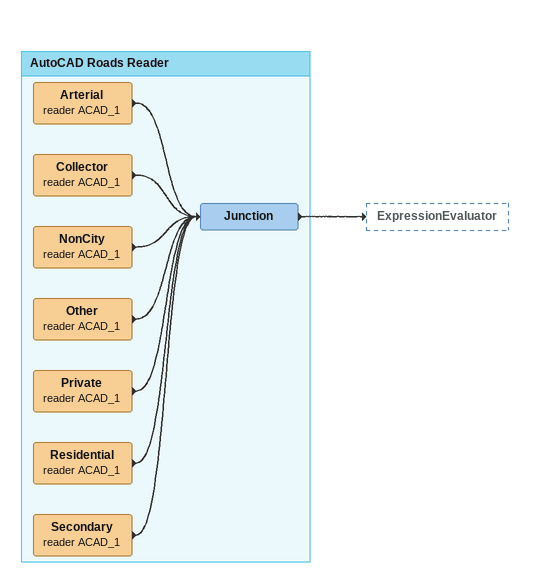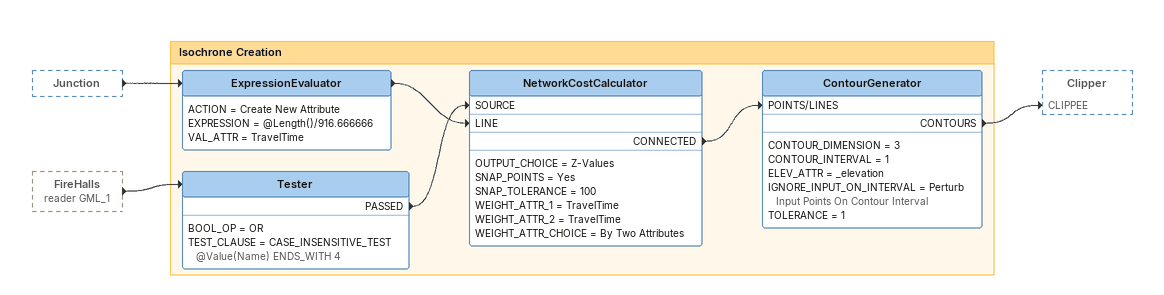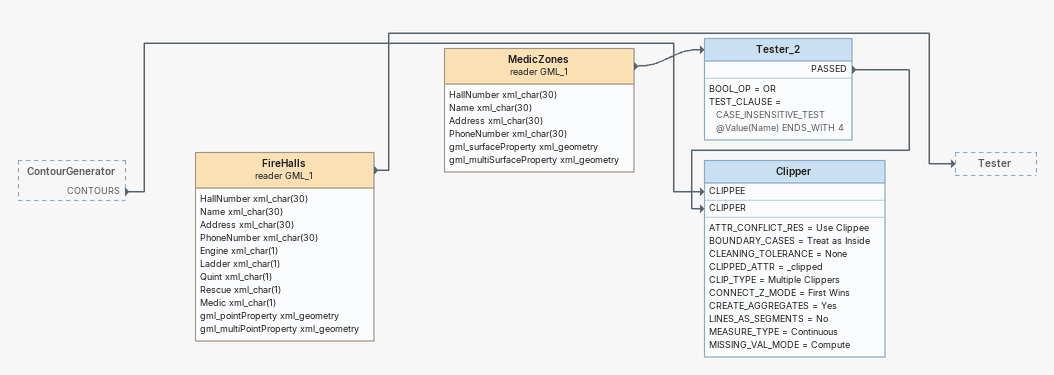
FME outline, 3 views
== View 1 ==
Bookmark: AutoCAD Roads Reader
Arterial (reader ACAD_1)
    -> Junction
Collector (reader ACAD_1)
    -> Junction
NonCity (reader ACAD_1)
    -> Junction
Other (reader ACAD_1)
    -> Junction
Private (reader ACAD_1)
    -> Junction
Residential (reader ACAD_1)
    -> Junction
Secondary (reader ACAD_1)
    -> Junction
Junction
    -> ExpressionEvaluator

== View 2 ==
Junction [outside]
    -> ExpressionEvaluator
FireHalls (reader GML_1) [outside]
    -> Tester

Bookmark: Isochrone Creation
Tester
    BOOL_OP = OR
    TEST_CLAUSE = CASE_INSENSITIVE_TEST @Value(Name) ENDS_WITH 4
    PASSED -> NetworkCostCalculator [SOURCE]
ExpressionEvaluator
    ACTION = Create New Attribute
    EXPRESSION = @Length()/916.666666
    VAL_ATTR = TravelTime
    -> NetworkCostCalculator [LINE]
NetworkCostCalculator
    OUTPUT_CHOICE = Z-Values
    SNAP_POINTS = Yes
    SNAP_TOLERANCE = 100
    WEIGHT_ATTR_1 = TravelTime
    WEIGHT_ATTR_2 = TravelTime
    WEIGHT_ATTR_CHOICE = By Two Attributes
    CONNECTED -> ContourGenerator [POINTS/LINES]
ContourGenerator
    CONTOUR_DIMENSION = 3
    CONTOUR_INTERVAL = 1
    ELEV_ATTR = _elevation
    IGNORE_INPUT_ON_INTERVAL = Perturb Input Points On Contour Interval
    TOLERANCE = 1
    CONTOURS -> Clipper [CLIPPEE]

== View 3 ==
ContourGenerator [outside]
    CONTOURS -> Clipper [CLIPPEE]
FireHalls (reader GML_1)
    attributes: HallNumber xml_char(30), Name xml_char(30), Address xml_char(30), PhoneNumber xml_char(30), Engine xml_char(1), Ladder xml_char(1), Quint xml_char(1), Rescue xml_char(1), Medic xml_char(1), gml_pointProperty xml_geometry, gml_multiPointProperty xml_geometry
    -> Tester
MedicZones (reader GML_1)
    attributes: HallNumber xml_char(30), Name xml_char(30), Address xml_char(30), PhoneNumber xml_char(30), gml_surfaceProperty xml_geometry, gml_multiSurfaceProperty xml_geometry
    -> Tester_2
Tester_2
    BOOL_OP = OR
    TEST_CLAUSE = CASE_INSENSITIVE_TEST @Value(Name) ENDS_WITH 4
    PASSED -> Clipper [CLIPPER]
Clipper
    ATTR_CONFLICT_RES = Use Clippee
    BOUNDARY_CASES = Treat as Inside
    CLEANING_TOLERANCE = None
    CLIPPED_ATTR = _clipped
    CLIP_TYPE = Multiple Clippers
    CONNECT_Z_MODE = First Wins
    CREATE_AGGREGATES = Yes
    LINES_AS_SEGMENTS = No
    MEASURE_TYPE = Continuous
    MISSING_VAL_MODE = Compute
